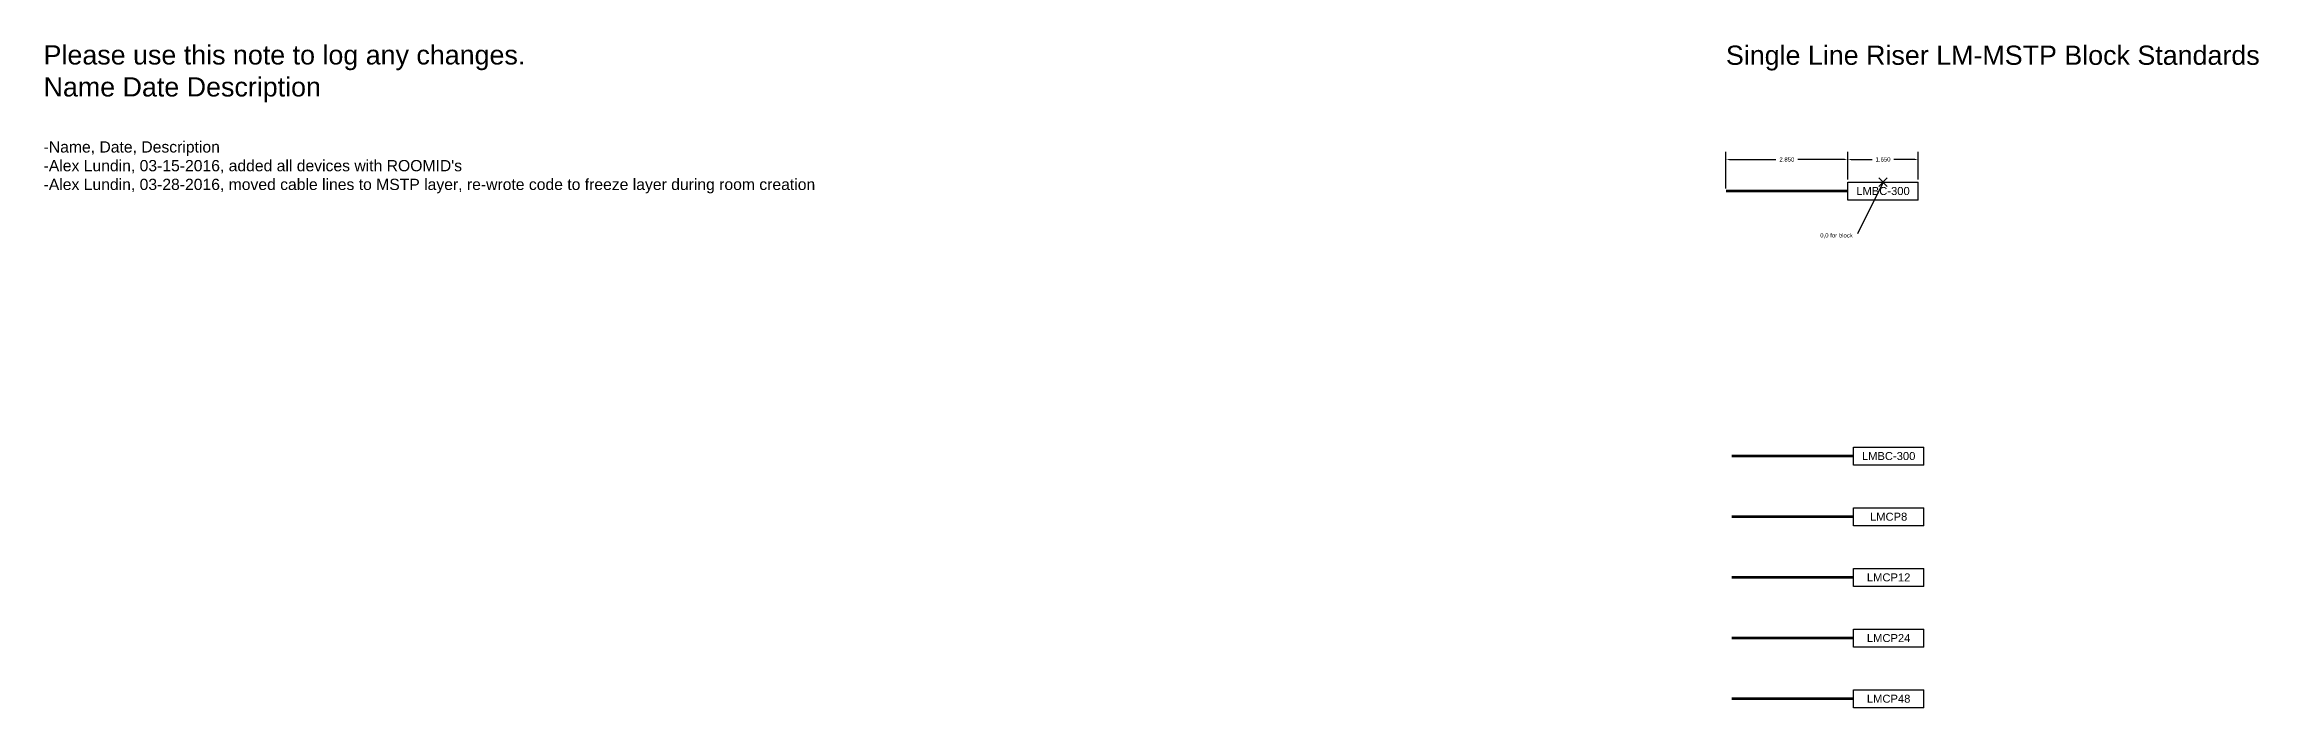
# Model space of a CAD drawing. Header units: inches. Extents: x -179 to 78, y 1 to 666.
# Drawn here: x -178.5 to -126.7, y 203.8 to 219.3 of the extents above; entities that cross this region are included whole.
import ezdxf

# ---------------------------------------------------------------- set-up
doc = ezdxf.new("R2010")
doc.units = ezdxf.units.IN
doc.header["$MEASUREMENT"] = 0
doc.header["$PDMODE"] = 3
doc.header["$PDSIZE"] = 0.1
doc.linetypes.add('DASHED', pattern=[0.75, 0.5, -0.25])
doc.styles.get("Standard").update_dxf_attribs({"font": 'arial.ttf'})
doc.dimstyles.get("Standard").update_dxf_attribs({"dimtxt": 0.18, "dimasz": 0.18, "dimexe": 0.18, "dimexo": 0.0625, "dimgap": 0.09, "dimtad": 0, "dimtih": 1, "dimtoh": 1, "dimdec": 4, "dimzin": 0, "dimdsep": 46, "dimtxsty": 'Standard', "dimcen": 0.09, "dimadec": 0, "dimazin": 0, "dimtfac": 1, "dimtdec": 4, "dimtofl": 0, "dimtmove": 0, "dimatfit": 3, "dimfxl": 1, "dimtolj": 1, "dimtzin": 0, "dimarcsym": 0})

# ---------------------------------------------------------------- blocks, each defined once
blk = doc.blocks.new('LMBC-300')
for p, q in [((-0.827, 0), (0.823, 0)), ((-0.827, -0.42), (-0.827, 0)), ((0.823, -0.42), (0.823, 0)), ((0.823, -0.42), (-0.827, -0.42))]:
    blk.add_line(p, q)
at = {"linetype": 'DASHED', "const_width": 0.06}
blk.add_lwpolyline([(-0.827, -0.21), (-3.677, -0.21)], dxfattribs=at)
at = {"insert": (-0.002, -0.21), "char_height": 0.1872, "width": 5.25301, "attachment_point": 5}
blk.add_mtext('LMBC-300', dxfattribs=at)
blk = doc.blocks.new('LMCP24')
for p, q in [((-0.827, 0), (0.823, 0)), ((-0.827, -0.42), (-0.827, 0)), ((0.823, -0.42), (0.823, 0)), ((0.823, -0.42), (-0.827, -0.42))]:
    blk.add_line(p, q)
at = {"linetype": 'DASHED', "const_width": 0.06}
blk.add_lwpolyline([(-0.827, -0.21), (-3.677, -0.21)], dxfattribs=at)
at = {"insert": (-0.002, -0.21), "char_height": 0.1872, "width": 5.25301, "attachment_point": 5}
blk.add_mtext('LMCP24', dxfattribs=at)
blk = doc.blocks.new('LMCP48')
for p, q in [((-0.827, 0), (0.823, 0)), ((-0.827, -0.42), (-0.827, 0)), ((0.823, -0.42), (0.823, 0)), ((0.823, -0.42), (-0.827, -0.42))]:
    blk.add_line(p, q)
at = {"linetype": 'DASHED', "const_width": 0.06}
blk.add_lwpolyline([(-0.827, -0.21), (-3.677, -0.21)], dxfattribs=at)
at = {"insert": (-0.002, -0.21), "char_height": 0.1872, "width": 5.25301, "attachment_point": 5}
blk.add_mtext('LMCP48', dxfattribs=at)
blk = doc.blocks.new('LMCP8')
for p, q in [((-0.827, 0), (0.823, 0)), ((-0.827, -0.42), (-0.827, 0)), ((0.823, -0.42), (0.823, 0)), ((0.823, -0.42), (-0.827, -0.42))]:
    blk.add_line(p, q)
at = {"linetype": 'DASHED', "const_width": 0.06}
blk.add_lwpolyline([(-0.827, -0.21), (-3.677, -0.21)], dxfattribs=at)
at = {"insert": (-0.002, -0.21), "char_height": 0.1872, "width": 5.25301, "attachment_point": 5}
blk.add_mtext('LMCP8', dxfattribs=at)
blk = doc.blocks.new('LMCP12')
for p, q in [((-0.827, 0), (0.823, 0)), ((-0.827, -0.42), (-0.827, 0)), ((0.823, -0.42), (0.823, 0)), ((0.823, -0.42), (-0.827, -0.42))]:
    blk.add_line(p, q)
at = {"linetype": 'DASHED', "const_width": 0.06}
blk.add_lwpolyline([(-0.827, -0.21), (-3.677, -0.21)], dxfattribs=at)
at = {"insert": (-0.002, -0.21), "char_height": 0.1872, "width": 5.25301, "attachment_point": 5}
blk.add_mtext('LMCP12', dxfattribs=at)
blk = doc.blocks.new('*D140')
at = {"color": 0, "lineweight": -2, "transparency": 16777216}
for p, q in [((-139.17, 215.956), (-139.17, 216.813)), ((-139.09, 216.633), (-138.005, 216.633)), ((-136.4, 216.633), (-137.486, 216.633)), ((-136.32, 216.166), (-136.32, 216.813))]:
    blk.add_line(p, q, dxfattribs=at)
at = {"color": 0, "transparency": 16777216}
for points in [[(-139.09, 216.647), (-139.09, 216.62), (-139.17, 216.633)], [(-136.4, 216.647), (-136.4, 216.62), (-136.32, 216.633)]]:
    blk.add_solid(points, dxfattribs=at)
at = {"layer": 'Defpoints', "color": 0, "transparency": 16777216}
for p in [(-136.32, 216.633), (-136.32, 216.103), (-139.17, 215.893)]:
    blk.add_point(p, dxfattribs=at)
at = {"color": 0, "transparency": 16777216, "insert": (-137.745, 216.633), "char_height": 0.1, "attachment_point": 5}
blk.add_mtext('\\A1;2.850', dxfattribs=at)
blk = doc.blocks.new('*D148')
at = {"color": 0, "lineweight": -2, "transparency": 16777216}
for p, q in [((-136.32, 216.166), (-136.32, 216.813)), ((-136.24, 216.633), (-135.749, 216.633)), ((-134.75, 216.633), (-135.242, 216.633)), ((-134.67, 216.166), (-134.67, 216.813))]:
    blk.add_line(p, q, dxfattribs=at)
at = {"color": 0, "transparency": 16777216}
for points in [[(-136.24, 216.647), (-136.24, 216.62), (-136.32, 216.633)], [(-134.75, 216.647), (-134.75, 216.62), (-134.67, 216.633)]]:
    blk.add_solid(points, dxfattribs=at)
at = {"layer": 'Defpoints', "color": 0, "transparency": 16777216}
for p in [(-134.67, 216.633), (-136.32, 216.103), (-134.67, 216.103)]:
    blk.add_point(p, dxfattribs=at)
at = {"color": 0, "transparency": 16777216, "insert": (-135.495, 216.633), "char_height": 0.1, "attachment_point": 5}
blk.add_mtext('\\A1;1.650', dxfattribs=at)

msp = doc.modelspace()

# ---------------------------------------------------------------- linework, layer by layer
at = {"color": 4}
msp.add_point((-135.49548, 216.10338), dxfattribs=at)

# ---------------------------------------------------------------- block references
for name, p in [('LMBC-300', (-135.49392, 216.10338)), ('LMBC-300', (-135.36194, 209.90057)), ('LMCP8', (-135.36194, 208.48069)), ('LMCP12', (-135.36194, 207.06081)), ('LMCP24', (-135.36194, 205.64093)), ('LMCP48', (-135.36194, 204.22104))]:
    msp.add_blockref(name, p)

# ---------------------------------------------------------------- texts
at = {"color": 1}
msp.add_text('0,0 for block', height=0.1, dxfattribs=at).set_placement((-136.96379, 214.80672))
for s, width, gutter_width, insert, char_height, attachment_point in [("Please use this note to log any changes.\\PName Date Description\\P\\P{\\H0.58537x;-Name, Date, Description\\P-Alex Lundin, 03-15-2016, added all devices with ROOMID's\\P-Alex Lundin, 03-28-2016, moved cable lines to MSTP layer, re-wrote code to freeze layer during room creation}", 8143.0238167, 1025, (-178.52626, 219.30492), 0.44928402, 1), ('Single Line Riser LM-MSTP Block Standards', 26.7906867, 1, (-139.17048, 219.00483), 0.449284, 4)]:
    msp.add_mtext_dynamic_manual_height_columns(s, width=width, gutter_width=gutter_width, heights=[0], dxfattribs=dict(insert=insert, char_height=char_height, attachment_point=attachment_point))

# ---------------------------------------------------------------- dimensions: what is measured, and where the dimension line sits
for base, p1, p2, picture, middle in [((-136.32048, 216.63329), (-139.17048, 215.89344), (-136.32048, 216.10338), '*D140', (-137.74548, 216.63329)), ((-134.67048, 216.63329), (-136.32048, 216.10338), (-134.67048, 216.10338), '*D148', (-135.49548, 216.63329))]:
    dim = msp.add_linear_dim(base=base, p1=p1, p2=p2, dimstyle='Standard', override={"dimtxt": 0.1, "dimasz": 0.08, "dimdec": 3}, dxfattribs=at)
    dim.commit()
    dim.dimension.update_dxf_attribs({"geometry": picture, "text_midpoint": middle})

# ---------------------------------------------------------------- leaders
msp.add_leader([(-135.49548, 216.10338), (-136.09276, 214.89448)], dimstyle='Standard', override={"dimasz": 0.08}, dxfattribs=at)

doc.saveas('drawing.dxf')
